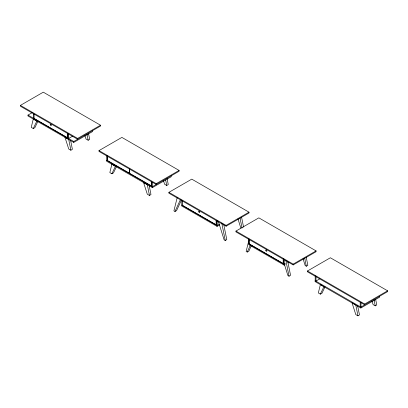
<?xml version="1.0" encoding="UTF-8"?>
<svg xmlns="http://www.w3.org/2000/svg" width="408" height="408" viewBox="0 0 408 408"><rect width="100%" height="100%" fill="white"/><g stroke="black" fill="none" stroke-linecap="round" stroke-linejoin="round"><path stroke-width="0.61" d="M177.154 197.732L173.915 210.87L174.996 211.487L176.598 210.61L181.458 200.012M249.084 239.501L246.141 251.445L247.222 252.062L248.824 251.19L251.384 245.611M174.996 211.487L180.622 199.211M247.222 252.062L250.293 245.371M33.267 128.551L36.853 121.074L33.313 118.917L31.243 127.347L33.267 128.551L34.869 127.673L37.944 121.268M111.853 173.767L115.444 166.291L111.904 164.133L109.834 172.569L111.853 173.767L113.46 172.895L116.535 166.484M320.346 294.142L323.937 286.666L320.397 284.504L318.327 292.939L320.346 294.142L321.948 293.265L325.028 286.855M70.88 150.231L68.692 139.337L64.948 137.297L68.743 149.032L70.88 150.231L72.394 149.303L70.574 140.23M84.895 135.527L86.032 139.052L88.169 140.25L89.683 139.322L88.592 133.875M149.466 195.447L147.278 184.559L143.54 182.514L147.329 194.254L149.466 195.447L150.986 194.524L149.16 185.446M163.486 180.749L164.623 184.268L166.76 185.467L168.274 184.544L167.061 178.49M218.402 221.605L224.125 239.848L225.267 240.516L226.782 239.593L223.773 224.65M284.463 264.598L287.895 275.548L289.037 276.211L290.557 275.288L287.798 261.589M303.088 258.876L305.184 265.562L306.326 266.23L307.846 265.307L306.214 257.213M357.959 315.823L355.771 304.929L352.033 302.884L355.822 314.624L357.959 315.823L359.479 314.894L357.653 305.822M371.974 301.119L373.111 304.643L375.248 305.842L376.768 304.914L375.671 299.467M20.4 105.397L77.627 138.434L77.627 139.25L20.4 106.213L20.4 105.397L43.289 92.177L100.516 125.22L100.516 126.036L73.772 141.51L73.772 142.412L92.621 131.529L92.621 130.626M73.772 142.412L27.989 115.979L27.989 115.082L32.298 112.593M67.912 133.783L67.912 137.986L68.692 138.44L72.547 136.211M77.627 138.434L100.516 125.22M98.991 150.613L156.218 183.651L156.218 184.472L98.991 151.429L98.991 150.613L121.88 137.399L179.107 170.437L179.107 171.253L152.363 186.731L152.363 187.634L171.212 176.751L171.212 175.848M156.218 183.651L179.107 170.437M168.886 192.352L191.775 179.138L249.002 212.175L249.002 212.996L226.114 226.21L168.886 193.173L168.886 192.352L226.114 225.394L249.002 212.175M219.744 224.813L217.051 226.369L181.677 205.943L181.677 205.046L217.051 225.466L219.376 224.125M235.951 231.076L258.84 217.857L316.067 250.9L316.067 251.716L293.179 264.93L235.951 231.892L235.951 231.076L293.179 264.114L316.067 250.9M285.192 264.466L284.116 265.088L248.742 244.662L248.742 243.765L284.116 264.185L285.34 263.481M287.885 262.91L288.966 262.288M307.484 270.983L364.711 304.026L364.711 304.842L307.484 271.805L307.484 270.983L330.373 257.769L387.6 290.807L387.6 291.628L360.851 307.102L360.851 308.004L379.705 297.121L379.705 296.218M315.195 275.793L315.195 280.602L315.976 281.051L319.831 278.827M364.711 304.026L387.6 290.807M152.363 186.731L106.58 160.298L106.58 161.201L152.363 187.634M360.851 307.102L315.073 280.673L315.073 281.571L360.851 308.004M27.989 115.082L73.772 141.51M237.981 218.917L240.837 228.041M304.7 258.137L306.326 266.23M285.901 260.651L289.037 276.211M241.567 217.158L243.571 227.118M240.047 218.081L242.051 228.041M221.753 223.084L225.267 240.516M374.034 299.788L375.248 305.842M165.663 180.02L166.76 185.467M86.95 134.196L88.169 140.25M360.973 302.828L360.973 307.03L360.193 306.581L360.193 302.379M315.976 276.247L315.976 281.051M293.179 264.114L293.179 264.93M284.238 259.911L284.238 264.119L283.458 263.665L283.458 258.861M284.116 264.185L284.116 265.088M283.198 259.1L283.198 263.517L248.865 243.693L248.865 238.884M249.645 239.726L249.645 244.142M226.114 225.394L226.114 226.21M217.173 220.59L217.173 225.4L216.393 224.946L216.393 220.743M217.051 225.466L217.051 226.369M216.133 220.381L216.133 224.798L181.8 204.974L181.8 200.767M182.58 200.379L182.58 205.423M152.485 182.458L152.485 186.66L151.705 186.211L151.705 182.004M151.572 181.57L151.572 185.987L129.724 173.369L129.724 168.953M129.52 168.835L129.52 173.252L107.666 160.635L107.666 156.223M107.483 155.871L107.483 160.681L106.702 160.227L106.702 155.423M68.692 133.63L68.692 138.44M67.651 133.421L67.651 137.838L33.313 118.014L33.313 113.806M34.093 114.046L34.093 118.463M50.286 124.654A0.734 0.423 60 0 0 51.066 125.623A0.734 0.423 60 0 0 51.066 124.583A0.734 0.423 60 0 0 50.286 124.654M198.767 211.614A0.734 0.423 60 0 0 199.548 212.583A0.734 0.423 60 0 0 199.548 211.543A0.734 0.423 60 0 0 198.767 211.614M265.832 250.334A0.734 0.423 60 0 0 266.613 251.303A0.734 0.423 60 0 0 266.613 250.262A0.734 0.423 60 0 0 265.832 250.334"/></g></svg>
